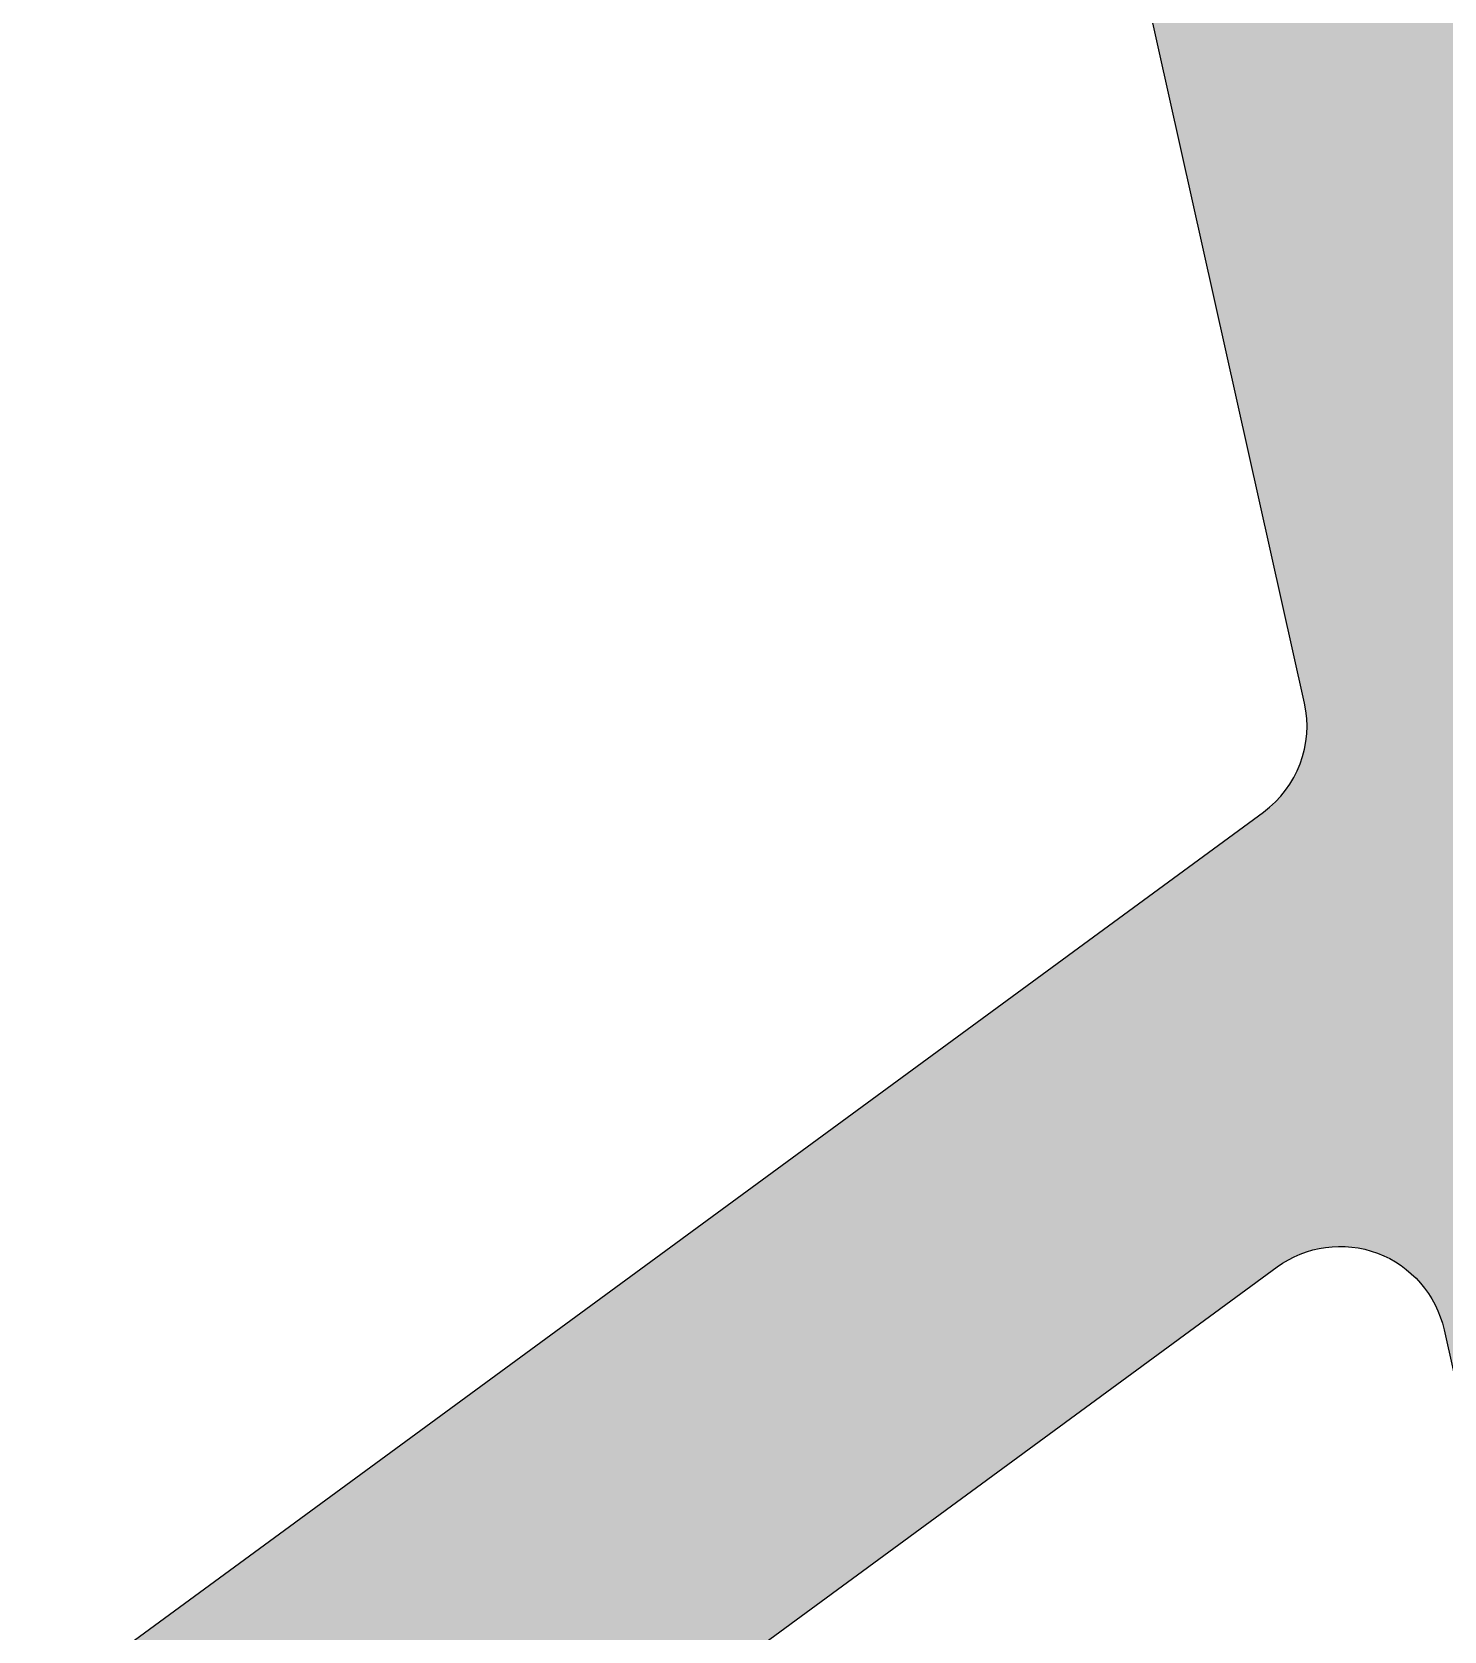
# Model space of a CAD drawing. Extents: x 181 to 485, y 440 to 775.
# Drawn here: x 352.85 to 379.36, y 516.45 to 546.48 of the extents above; entities that cross this region are included whole.
import ezdxf

# ---------------------------------------------------------------- set-up
doc = ezdxf.new("R2010")
doc.units = 0
doc.layers.add('LAYER_01', color=7, linetype='CONTINUOUS')

# ---------------------------------------------------------------- blocks, each defined once
blk = doc.blocks.new('*U1')
at = {"layer": 'LAYER_01', "linetype": 'CONTINUOUS'}
for points in [[(367.462, 575.554), (367.462, 618.605), (376.744, 533.879)], [(376.744, 533.879), (367.462, 618.605), (376.744, 609.936)], [(376.744, 533.879), (376.744, 609.936), (376.758, 533.812)], [(376.758, 533.812), (376.744, 609.936), (376.758, 609.923)], [(376.758, 533.812), (376.758, 609.923), (376.769, 533.743)], [(376.769, 533.743), (376.758, 609.923), (376.769, 609.913)], [(376.769, 533.743), (376.769, 609.913), (376.774, 533.709)], [(376.774, 533.709), (376.769, 609.913), (376.774, 609.908)], [(376.774, 533.709), (376.774, 609.908), (376.779, 533.674)], [(376.779, 533.674), (376.774, 609.908), (376.779, 609.904)], [(376.779, 533.674), (376.779, 609.904), (376.782, 533.639)], [(376.782, 533.639), (376.779, 609.904), (376.782, 609.901)], [(376.782, 533.639), (376.782, 609.901), (376.786, 533.604)], [(376.786, 533.604), (376.782, 609.901), (376.786, 609.898)], [(376.786, 533.604), (376.786, 609.898), (376.788, 533.568)], [(376.788, 533.568), (376.786, 609.898), (376.788, 609.895)], [(376.788, 533.568), (376.788, 609.895), (376.79, 533.533)], [(376.79, 533.533), (376.788, 609.895), (376.79, 609.894)], [(376.79, 533.533), (376.79, 609.894), (376.791, 533.497)], [(376.791, 533.497), (376.79, 609.894), (376.791, 609.892)], [(376.791, 533.497), (376.791, 609.892), (376.792, 533.461)], [(376.792, 533.461), (376.791, 609.892), (376.792, 609.892)], [(376.792, 523.578), (376.792, 609.892), (376.832, 523.591)], [(376.832, 523.591), (376.792, 609.892), (376.832, 609.854)], [(376.832, 523.591), (376.832, 609.854), (376.893, 523.608)], [(376.893, 523.608), (376.832, 609.854), (376.893, 609.798)], [(376.893, 523.608), (376.893, 609.798), (376.954, 523.624)], [(376.954, 523.624), (376.893, 609.798), (376.954, 609.741)], [(376.954, 523.624), (376.954, 609.741), (377.015, 523.637)], [(377.015, 523.637), (376.954, 609.741), (377.015, 609.683)], [(377.015, 523.637), (377.015, 609.683), (377.078, 523.649)], [(377.078, 523.649), (377.015, 609.683), (377.078, 609.625)], [(377.078, 523.649), (377.078, 609.625), (377.14, 523.659)], [(377.14, 523.659), (377.078, 609.625), (377.14, 609.566)], [(377.14, 523.659), (377.14, 609.566), (377.203, 523.666)], [(377.203, 523.666), (377.14, 609.566), (377.203, 609.508)], [(377.203, 523.666), (377.203, 609.508), (377.266, 523.672)], [(377.266, 523.672), (377.203, 609.508), (377.266, 609.449)], [(377.266, 523.672), (377.266, 609.449), (377.329, 523.676)], [(377.329, 523.676), (377.266, 609.449), (377.329, 609.39)], [(377.329, 523.676), (377.329, 609.39), (377.392, 523.677)], [(377.392, 523.677), (377.329, 609.39), (377.392, 609.331)], [(377.392, 523.677), (377.392, 609.331), (377.455, 523.677)], [(377.455, 523.677), (377.392, 609.331), (377.455, 609.272)], [(377.455, 523.677), (377.455, 609.272), (377.518, 523.675)], [(377.518, 523.675), (377.455, 609.272), (377.518, 609.213)], [(377.518, 523.675), (377.518, 609.213), (377.581, 523.67)], [(377.581, 523.67), (377.518, 609.213), (377.581, 609.155)], [(377.581, 523.67), (377.581, 609.155), (377.643, 523.664)], [(377.643, 523.664), (377.581, 609.155), (377.643, 609.097)], [(377.643, 523.664), (377.643, 609.097), (377.704, 523.656)], [(377.704, 523.656), (377.643, 609.097), (377.704, 609.039)], [(377.704, 523.656), (377.704, 609.039), (377.766, 523.646)], [(377.766, 523.646), (377.704, 609.039), (377.766, 608.982)], [(377.766, 523.646), (377.766, 608.982), (377.826, 523.634)], [(377.826, 523.634), (377.766, 608.982), (377.826, 608.926)], [(377.826, 523.634), (377.826, 608.926), (377.886, 523.621)], [(377.886, 523.621), (377.826, 608.926), (377.886, 608.87)], [(377.886, 523.621), (377.886, 608.87), (377.945, 523.605)], [(377.945, 523.605), (377.886, 608.87), (377.945, 608.815)], [(377.945, 523.605), (377.945, 608.815), (378.003, 523.588)], [(378.003, 523.588), (377.945, 608.815), (378.003, 608.761)], [(378.003, 523.588), (378.003, 608.761), (378.06, 523.57)], [(378.06, 523.57), (378.003, 608.761), (378.06, 608.707)], [(378.06, 523.57), (378.06, 608.707), (378.116, 523.549)], [(378.116, 523.549), (378.06, 608.707), (378.116, 608.655)], [(378.116, 523.549), (378.116, 608.655), (378.172, 523.528)], [(378.172, 523.528), (378.116, 608.655), (378.172, 608.603)], [(378.172, 523.528), (378.172, 608.603), (378.227, 523.504)], [(378.227, 523.504), (378.172, 608.603), (378.227, 608.551)], [(378.227, 523.504), (378.227, 608.551), (378.282, 523.478)], [(378.282, 523.478), (378.227, 608.551), (378.282, 608.5)], [(378.282, 523.478), (378.282, 608.5), (378.336, 523.451)], [(378.336, 523.451), (378.282, 608.5), (378.336, 608.449)], [(378.336, 523.451), (378.336, 608.449), (378.39, 523.422)], [(378.39, 523.422), (378.336, 608.449), (378.39, 608.399)], [(378.39, 523.422), (378.39, 608.399), (378.444, 523.391)], [(378.444, 523.391), (378.39, 608.399), (378.444, 608.349)], [(378.444, 523.391), (378.444, 608.349), (378.496, 523.358)], [(378.496, 523.358), (378.444, 608.349), (378.496, 608.3)], [(378.496, 523.358), (378.496, 608.3), (378.548, 523.324)], [(378.548, 523.324), (378.496, 608.3), (378.548, 608.252)], [(378.548, 523.324), (378.548, 608.252), (378.599, 523.288)], [(378.599, 523.288), (378.548, 608.252), (378.599, 608.204)], [(378.599, 523.288), (378.599, 608.204), (378.649, 523.25)], [(378.649, 523.25), (378.599, 608.204), (378.649, 608.158)], [(378.649, 523.25), (378.649, 608.158), (378.697, 523.21)], [(378.697, 523.21), (378.649, 608.158), (378.697, 608.112)], [(378.697, 523.21), (378.697, 608.112), (378.745, 523.169)], [(378.745, 523.169), (378.697, 608.112), (378.745, 608.068)], [(378.745, 523.169), (378.745, 608.068), (378.791, 523.126)], [(378.791, 523.126), (378.745, 608.068), (378.791, 608.024)], [(378.791, 523.126), (378.791, 608.024), (378.837, 523.082)], [(378.837, 523.082), (378.791, 608.024), (378.837, 607.982)], [(378.837, 523.082), (378.837, 607.982), (378.88, 523.036)], [(378.88, 523.036), (378.837, 607.982), (378.88, 607.941)], [(378.88, 523.036), (378.88, 607.941), (378.923, 522.989)], [(378.923, 522.989), (378.88, 607.941), (378.923, 607.902)], [(378.923, 522.989), (378.923, 607.902), (378.963, 522.94)], [(378.963, 522.94), (378.923, 607.902), (378.963, 607.864)], [(378.963, 522.94), (378.963, 607.864), (379.003, 522.891)], [(379.003, 522.891), (378.963, 607.864), (379.003, 607.827)], [(379.003, 522.891), (379.003, 607.827), (379.04, 522.84)], [(379.04, 522.84), (379.003, 607.827), (379.04, 607.792)], [(379.04, 522.84), (379.04, 607.792), (379.076, 522.788)], [(379.076, 522.788), (379.04, 607.792), (379.076, 607.758)], [(379.076, 522.788), (379.076, 607.758), (379.11, 522.735)], [(379.11, 522.735), (379.076, 607.758), (379.11, 607.727)], [(379.11, 522.735), (379.11, 607.727), (379.142, 522.681)], [(379.142, 522.681), (379.11, 607.727), (379.142, 607.696)], [(379.142, 522.681), (379.142, 607.696), (379.173, 522.627)], [(379.173, 522.627), (379.142, 607.696), (379.173, 607.668)], [(379.173, 522.627), (379.173, 607.668), (379.202, 522.571)], [(379.202, 522.571), (379.173, 607.668), (379.202, 607.641)], [(379.202, 522.571), (379.202, 607.641), (379.229, 522.515)], [(379.229, 522.515), (379.202, 607.641), (379.229, 607.616)], [(379.229, 522.515), (379.229, 607.616), (379.254, 522.458)], [(379.254, 522.458), (379.229, 607.616), (379.254, 607.592)], [(379.254, 522.458), (379.254, 607.592), (379.277, 522.401)], [(379.277, 522.401), (379.254, 607.592), (379.277, 607.571)], [(379.277, 522.401), (379.277, 607.571), (379.298, 522.344)], [(379.298, 522.344), (379.277, 607.571), (379.298, 607.551)], [(379.298, 522.344), (379.298, 607.551), (379.318, 522.286)], [(379.318, 522.286), (379.298, 607.551), (379.318, 607.533)], [(379.318, 522.286), (379.318, 607.533), (379.335, 522.228)], [(379.335, 522.228), (379.318, 607.533), (379.335, 607.516)], [(379.335, 522.228), (379.335, 607.516), (379.351, 522.17)], [(379.351, 522.17), (379.335, 607.516), (379.351, 607.502)], [(379.351, 522.17), (379.351, 607.502), (379.365, 522.112)], [(379.365, 522.112), (379.351, 607.502), (379.365, 607.489)], [(379.365, 522.112), (379.365, 607.489), (382.656, 507.334)], [(382.656, 507.334), (379.365, 607.489), (382.656, 604.414)], [(376.782, 523.575), (376.778, 533.207), (376.782, 533.244)], [(376.785, 523.576), (376.782, 533.244), (376.785, 533.28)], [(376.782, 523.575), (376.782, 533.244), (376.785, 523.576)], [(376.788, 523.577), (376.785, 533.28), (376.788, 533.317)], [(376.785, 523.576), (376.785, 533.28), (376.788, 523.577)], [(376.79, 523.578), (376.788, 533.317), (376.79, 533.353)], [(376.788, 523.577), (376.788, 533.317), (376.79, 523.578)], [(376.791, 523.578), (376.79, 533.353), (376.791, 533.389)], [(376.79, 523.578), (376.79, 533.353), (376.791, 523.578)], [(376.792, 523.578), (376.791, 533.389), (376.792, 533.425)], [(376.791, 523.578), (376.791, 533.389), (376.792, 523.578)], [(376.792, 523.578), (376.792, 533.425), (376.792, 533.461)], [(376.792, 523.578), (376.792, 533.425), (376.792, 523.578)], [(376.731, 523.557), (376.721, 532.918), (376.731, 532.954)], [(376.74, 523.56), (376.731, 532.954), (376.74, 532.99)], [(376.731, 523.557), (376.731, 532.954), (376.74, 523.56)], [(376.748, 523.563), (376.74, 532.99), (376.748, 533.026)], [(376.74, 523.56), (376.74, 532.99), (376.748, 523.563)], [(376.755, 523.566), (376.748, 533.026), (376.755, 533.062)], [(376.748, 523.563), (376.748, 533.026), (376.755, 523.566)], [(376.762, 523.568), (376.755, 533.062), (376.762, 533.098)], [(376.755, 523.566), (376.755, 533.062), (376.762, 523.568)], [(376.768, 523.57), (376.762, 533.098), (376.768, 533.135)], [(376.762, 523.568), (376.762, 533.098), (376.768, 523.57)], [(376.772, 523.572), (376.768, 533.135), (376.772, 533.164)], [(376.768, 523.57), (376.768, 533.135), (376.772, 523.572)], [(376.773, 523.572), (376.772, 533.164), (376.773, 533.171)], [(376.772, 523.572), (376.772, 533.164), (376.773, 523.572)], [(376.778, 523.574), (376.773, 533.171), (376.778, 533.207)], [(376.773, 523.572), (376.773, 533.171), (376.778, 523.574)], [(376.778, 523.574), (376.778, 533.207), (376.782, 523.575)], [(376.622, 523.514), (376.607, 532.604), (376.622, 532.638)], [(376.637, 523.52), (376.622, 532.638), (376.637, 532.672)], [(376.622, 523.514), (376.622, 532.638), (376.637, 523.52)], [(376.651, 523.526), (376.637, 532.672), (376.651, 532.706)], [(376.637, 523.52), (376.637, 532.672), (376.651, 523.526)], [(376.655, 523.528), (376.651, 532.706), (376.655, 532.717)], [(376.651, 523.526), (376.651, 532.706), (376.655, 523.528)], [(376.664, 523.532), (376.655, 532.717), (376.664, 532.741)], [(376.655, 523.528), (376.655, 532.717), (376.664, 523.532)], [(376.677, 523.537), (376.664, 532.741), (376.677, 532.776)], [(376.664, 523.532), (376.664, 532.741), (376.677, 523.537)], [(376.689, 523.542), (376.677, 532.776), (376.689, 532.811)], [(376.677, 523.537), (376.677, 532.776), (376.689, 523.542)], [(376.7, 523.546), (376.689, 532.811), (376.7, 532.846)], [(376.689, 523.542), (376.689, 532.811), (376.7, 523.546)], [(376.711, 523.55), (376.7, 532.846), (376.711, 532.882)], [(376.7, 523.546), (376.7, 532.846), (376.711, 523.55)], [(376.713, 523.551), (376.711, 532.882), (376.713, 532.889)], [(376.711, 523.55), (376.711, 532.882), (376.713, 523.551)], [(376.721, 523.554), (376.713, 532.889), (376.721, 532.918)], [(376.713, 523.551), (376.713, 532.889), (376.721, 523.554)], [(376.721, 523.554), (376.721, 532.918), (376.731, 523.557)], [(376.463, 523.437), (376.442, 532.315), (376.463, 532.345)], [(376.483, 523.448), (376.463, 532.345), (376.483, 532.376)], [(376.463, 523.437), (376.463, 532.345), (376.483, 523.448)], [(376.487, 523.45), (376.483, 532.376), (376.487, 532.382)], [(376.483, 523.448), (376.483, 532.376), (376.487, 523.45)], [(376.502, 523.458), (376.487, 532.382), (376.502, 532.408)], [(376.487, 523.45), (376.487, 532.382), (376.502, 523.458)], [(376.521, 523.467), (376.502, 532.408), (376.521, 532.439)], [(376.502, 523.458), (376.502, 532.408), (376.521, 523.467)], [(376.539, 523.477), (376.521, 532.439), (376.539, 532.472)], [(376.521, 523.467), (376.521, 532.439), (376.539, 523.477)], [(376.542, 523.478), (376.539, 532.472), (376.542, 532.476)], [(376.539, 523.477), (376.539, 532.472), (376.542, 523.478)], [(376.557, 523.485), (376.542, 532.476), (376.557, 532.504)], [(376.542, 523.478), (376.542, 532.476), (376.557, 523.485)], [(376.574, 523.493), (376.557, 532.504), (376.574, 532.537)], [(376.557, 523.485), (376.557, 532.504), (376.574, 523.493)], [(376.591, 523.5), (376.574, 532.537), (376.591, 532.57)], [(376.574, 523.493), (376.574, 532.537), (376.591, 523.5)], [(376.598, 523.504), (376.591, 532.57), (376.598, 532.585)], [(376.591, 523.5), (376.591, 532.57), (376.598, 523.504)], [(376.607, 523.508), (376.598, 532.585), (376.607, 532.604)], [(376.598, 523.504), (376.598, 532.585), (376.607, 523.508)], [(376.607, 523.508), (376.607, 532.604), (376.622, 523.514)], [(376.212, 523.277), (376.187, 532.011), (376.212, 532.036)], [(376.23, 523.29), (376.212, 532.036), (376.23, 532.054)], [(376.212, 523.277), (376.212, 532.036), (376.23, 523.29)], [(376.237, 523.295), (376.23, 532.054), (376.237, 532.062)], [(376.23, 523.29), (376.23, 532.054), (376.237, 523.295)], [(376.262, 523.313), (376.237, 532.062), (376.262, 532.088)], [(376.237, 523.295), (376.237, 532.062), (376.262, 523.313)], [(376.279, 523.325), (376.262, 532.088), (376.279, 532.107)], [(376.262, 523.313), (376.262, 532.088), (376.279, 523.325)], [(376.286, 523.33), (376.279, 532.107), (376.286, 532.115)], [(376.279, 523.325), (376.279, 532.107), (376.286, 523.33)], [(376.31, 523.345), (376.286, 532.115), (376.31, 532.142)], [(376.286, 523.33), (376.286, 532.115), (376.31, 523.345)], [(376.329, 523.358), (376.31, 532.142), (376.329, 532.164)], [(376.31, 523.345), (376.31, 532.142), (376.329, 523.358)], [(376.333, 523.361), (376.329, 532.164), (376.333, 532.169)], [(376.329, 523.358), (376.329, 532.164), (376.333, 523.361)], [(376.356, 523.375), (376.333, 532.169), (376.356, 532.198)], [(376.333, 523.361), (376.333, 532.169), (376.356, 523.375)], [(376.378, 523.389), (376.356, 532.198), (376.378, 532.226)], [(376.356, 523.375), (376.356, 532.198), (376.378, 523.389)], [(376.38, 523.39), (376.378, 532.226), (376.38, 532.229)], [(376.378, 523.389), (376.378, 532.226), (376.38, 523.39)], [(376.4, 523.402), (376.38, 532.229), (376.4, 532.255)], [(376.38, 523.39), (376.38, 532.229), (376.4, 523.402)], [(376.422, 523.414), (376.4, 532.255), (376.422, 532.285)], [(376.4, 523.402), (376.4, 532.255), (376.422, 523.414)], [(376.433, 523.421), (376.422, 532.285), (376.433, 532.301)], [(376.422, 523.414), (376.422, 532.285), (376.433, 523.421)], [(376.442, 523.426), (376.433, 532.301), (376.442, 532.315)], [(376.433, 523.421), (376.433, 532.301), (376.442, 523.426)], [(376.442, 523.426), (376.442, 532.315), (376.463, 523.437)], [(375.975, 523.103), (342.048, 506.952), (375.975, 531.832)], [(376.029, 523.143), (375.975, 531.832), (376.029, 531.873)], [(375.975, 523.103), (375.975, 531.832), (376.029, 523.143)], [(376.083, 523.182), (376.029, 531.873), (376.083, 531.917)], [(376.029, 523.143), (376.029, 531.873), (376.083, 523.182)], [(376.11, 523.202), (376.083, 531.917), (376.11, 531.94)], [(376.083, 523.182), (376.083, 531.917), (376.11, 523.202)], [(376.136, 523.221), (376.11, 531.94), (376.136, 531.963)], [(376.11, 523.202), (376.11, 531.94), (376.136, 523.221)], [(376.162, 523.24), (376.136, 531.963), (376.162, 531.987)], [(376.136, 523.221), (376.136, 531.963), (376.162, 523.24)], [(376.187, 523.259), (376.162, 531.987), (376.187, 532.011)], [(376.162, 523.24), (376.162, 531.987), (376.187, 523.259)], [(376.187, 523.259), (376.187, 532.011), (376.212, 523.277)], [(342.048, 498.223), (342.048, 506.952), (375.975, 523.103)]]:
    blk.add_solid(points, dxfattribs=at)

msp = doc.modelspace()

# ---------------------------------------------------------------- linework, layer by layer
at = {"layer": 'LAYER_01'}
for p, q in [((376.744, 533.879), (367.462, 575.554)), ((342.048, 506.952), (375.975, 531.832)), ((341.673, 497.948), (376.23, 523.29)), ((379.365, 522.112), (388.109, 482.85))]:
    msp.add_line(p, q, dxfattribs=at)
msp.add_arc((374.792, 533.444), 2, 306.2538, 12.556, dxfattribs=at)
at = {"layer": 'LAYER_01', "extrusion": (0, 0, -1)}
msp.add_arc((-377.413, 521.677), 2, 53.7462, 167.444, dxfattribs=at)

# ---------------------------------------------------------------- block references
at = {"layer": 'LAYER_01'}
msp.add_blockref('*U1', (0, 0), dxfattribs=at)

doc.saveas('drawing.dxf')
